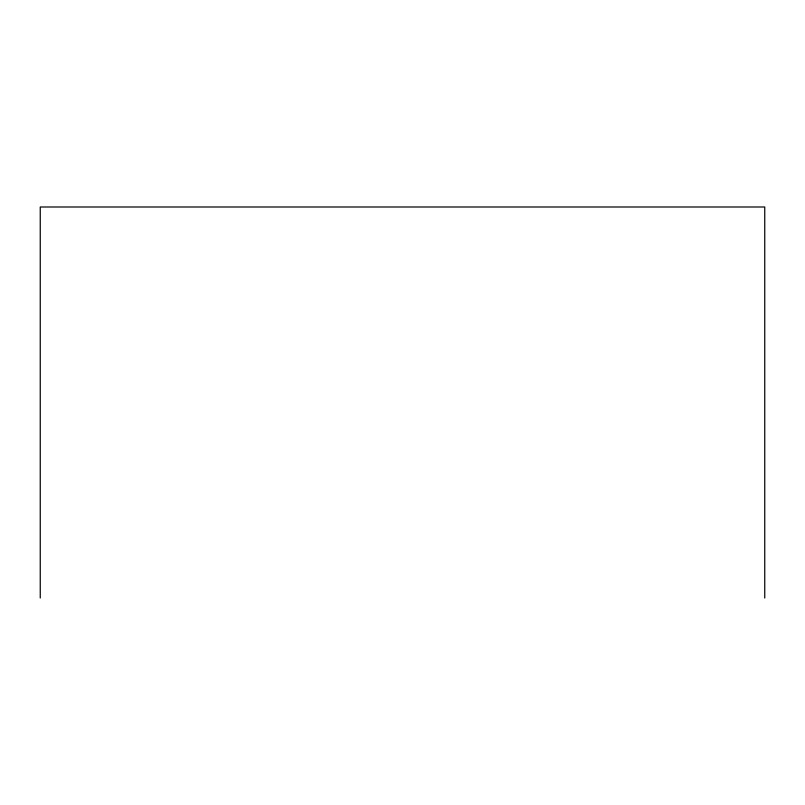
<?xml version="1.0" encoding="UTF-8"?>
<svg xmlns="http://www.w3.org/2000/svg" width="805" height="805" viewBox="0 0 805 805"><rect width="100%" height="100%" fill="white"/><g stroke="black" fill="none" stroke-linecap="round" stroke-linejoin="round"><path stroke-width="1.21" d="M764.75 598.004L764.75 206.996L40.25 206.996L40.25 598.004"/></g></svg>
